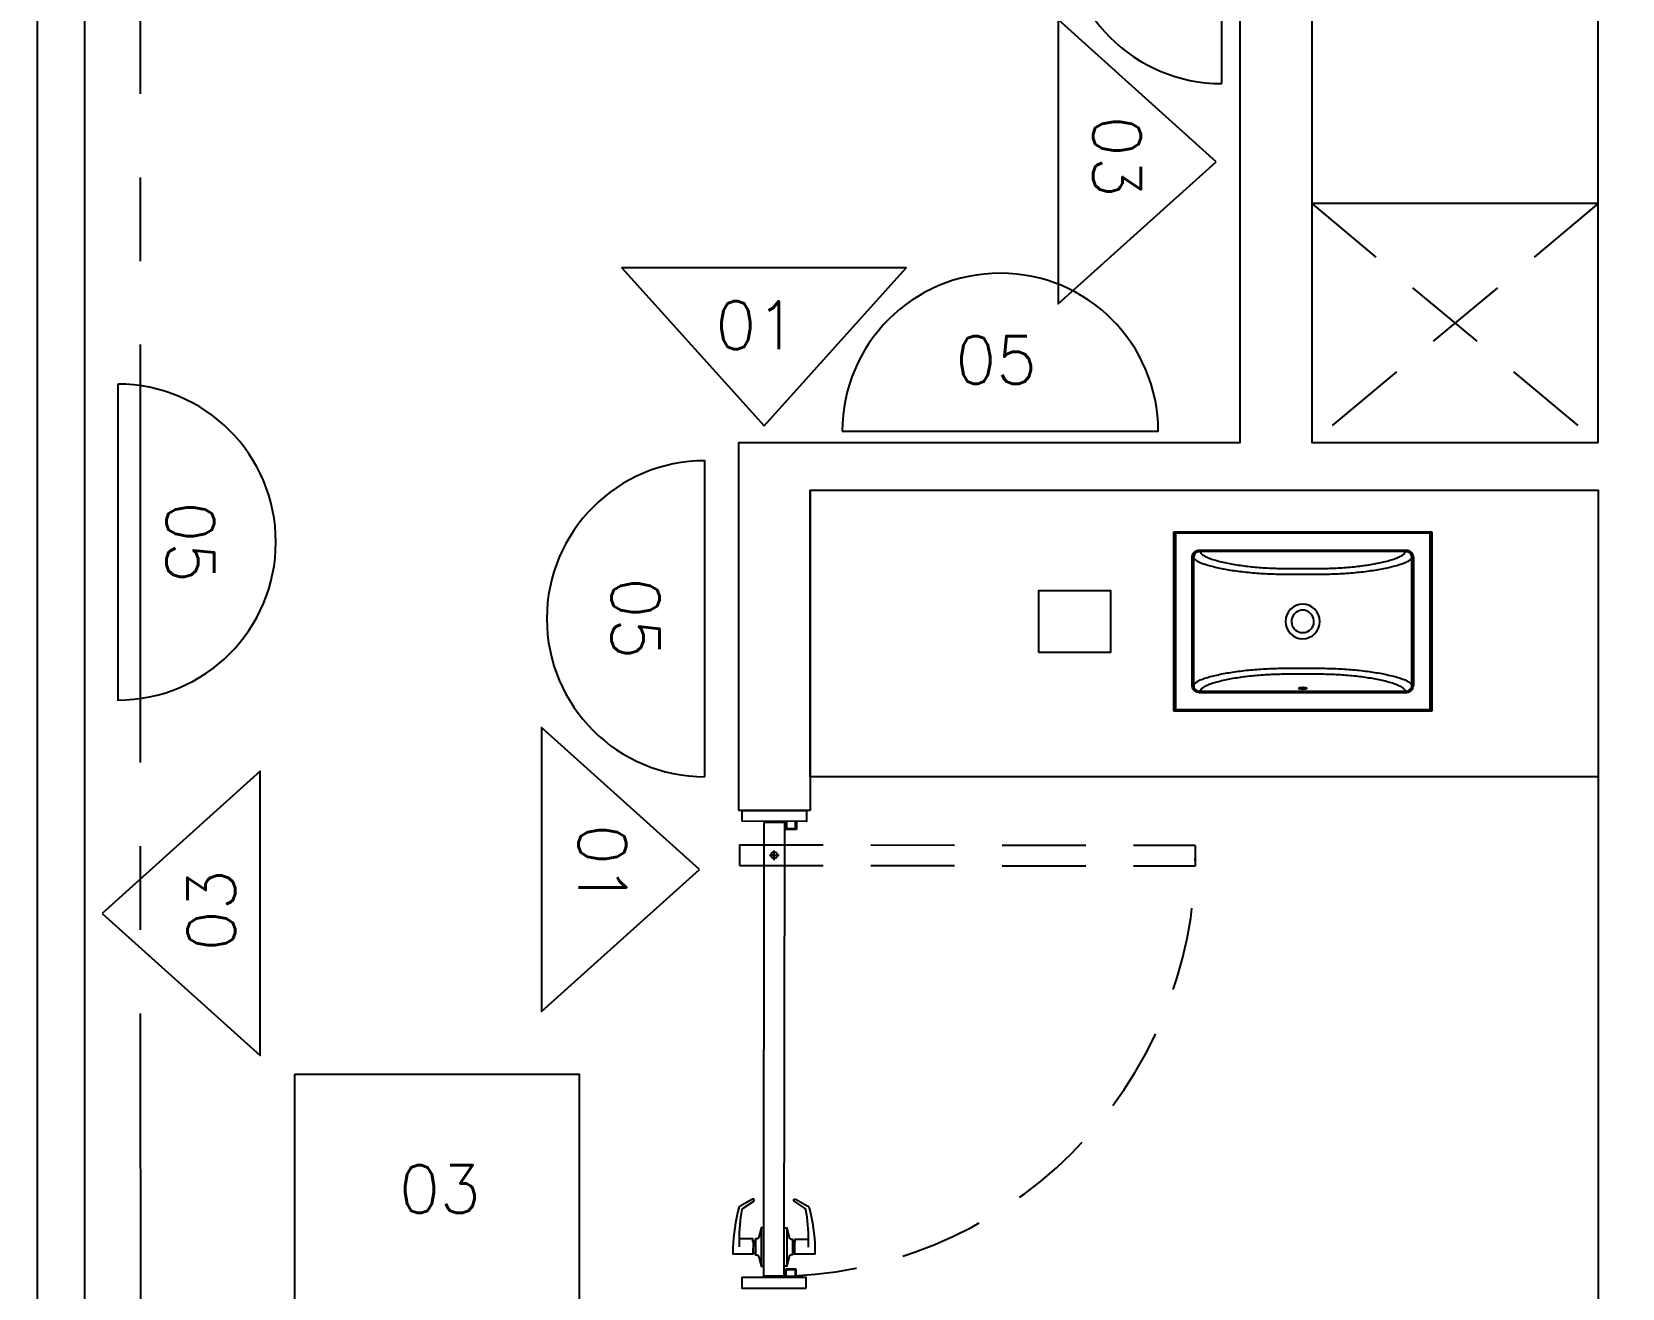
# Model space of a CAD drawing. Extents: x -4 to 325, y -1 to 181.
# Drawn here: x 7.65 to 10.98, y 20.015 to 22.645 of the extents above; entities that cross this region are included whole.
import ezdxf
from ezdxf.enums import TextEntityAlignment as Align

# ---------------------------------------------------------------- set-up
doc = ezdxf.new("R2010")
doc.units = 0
doc.header["$LTSCALE"] = 0.7
doc.header["$MEASUREMENT"] = 0
for name, pattern in [('REC4_A1-00_PLANTA GENERAL$1$X-BB$0$CENTER', [2, 1.25, -0.25, 0.25, -0.25]), ('REC4_A1-00_PLANTA GENERAL$1$X-PP$0$HIDDEN', [0.375, 0.25, -0.125]), ('X-BB$0$HIDDEN2', [0.1875, 0.125, -0.0625])]:
    doc.linetypes.add(name, pattern=pattern)
doc.layers.get('0').update_dxf_attribs({"linetype": 'CONTINUOUS'})
for name, color, linetype in [('REC4_A1-00_PLANTA GENERAL$1$BB$0$A-GRID', 251, 'REC4_A1-00_PLANTA GENERAL$1$X-BB$0$CENTER'), ('REC4_A1-00_PLANTA GENERAL$1$FN$0$I-FURN-FREE', 1, 'CONTINUOUS'), ('REC4_A1-00_PLANTA GENERAL$1$PP$0$I-DOOR', 253, 'CONTINUOUS'), ('REC4_A1-00_PLANTA GENERAL$1$PP$0$I-WALL', 253, 'CONTINUOUS')]:
    doc.layers.add(name, color=color, linetype=linetype)
doc.styles.add('REC4_A1-00_PLANTA GENERAL$0$X-FN$0$ARIAL', font='arial.ttf')
doc.styles.add('ROMANS', font='romans.shx', dxfattribs={"width": 0.75})

# ---------------------------------------------------------------- blocks, each defined once
blk = doc.blocks.new('REC4_A1-00_PLANTA GENERAL$0$puerta1m')
at = {"layer": 'REC4_A1-00_PLANTA GENERAL$1$PP$0$I-DOOR', "linetype": 'Continuous', "extrusion": (3.52264e-06, 6.7255e-08, 1)}
for p, q in [((6.3258, 17.7441, 0.0448), (6.325, 16.7944, 0.0448)), ((6.369, 17.7441, 0.0448), (6.3258, 17.7441, 0.0448)), ((6.369, 17.7441, 0.0448), (6.3674, 16.7943, 0.0448)), ((6.275, 17.654, 0.0448), (6.2751, 17.6972, 0.0448)), ((6.3472, 17.6656, 0.0448), (6.3473, 17.6858, 0.0448)), ((6.3374, 17.6757, 0.0448), (6.3575, 17.6757, 0.0448)), ((6.3198, 16.8955, 0.0448), (6.3196, 16.8155, 0.0448)), ((6.3198, 16.8955, 0.0448), (6.3196, 16.8155, 0.0448)), ((6.3738, 16.8954, 0.0448), (6.3736, 16.8154, 0.0448)), ((6.3738, 16.8954, 0.0448), (6.3736, 16.8154, 0.0448))]:
    blk.add_line(p, q, dxfattribs=at)
at = {"layer": 'REC4_A1-00_PLANTA GENERAL$1$PP$0$I-DOOR', "linetype": 'Continuous', "extrusion": (3.52263e-06, 6.7255e-08, 1)}
for p, q in [((6.3713, 17.7466, 0.0448), (6.3713, 17.7293, 0.0448)), ((6.3938, 17.7292, 0.0448), (6.3713, 17.7293, 0.0448)), ((6.3731, 17.7467, 0.0448), (6.3731, 17.7311, 0.0448)), ((6.392, 17.731, 0.0448), (6.3731, 17.7311, 0.0448)), ((6.392, 17.731, 0.0448), (6.392, 17.7466, 0.0448)), ((6.3938, 17.7466, 0.0448), (6.3938, 17.7292, 0.0448))]:
    blk.add_line(p, q, dxfattribs=at)
at = {"layer": 'REC4_A1-00_PLANTA GENERAL$1$PP$0$I-DOOR', "linetype": 'REC4_A1-00_PLANTA GENERAL$1$X-PP$0$HIDDEN', "extrusion": (3.52264e-06, 6.7255e-08, 1)}
for p, q in [((6.2746, 17.6972, 0.0448), (7.2288, 17.6968, 0.0448)), ((7.229, 17.6527, 0.0448), (7.2291, 17.6959, 0.0448)), ((6.2745, 17.654, 0.0448), (7.2288, 17.6536, 0.0448))]:
    blk.add_line(p, q, dxfattribs=at)
at = {"layer": 'REC4_A1-00_PLANTA GENERAL$1$PP$0$I-DOOR', "linetype": 'Continuous'}
blk.add_line((6.3674, 16.7943, 0.0448), (6.325, 16.7944, 0.0448), dxfattribs=at)
at = {"layer": 'REC4_A1-00_PLANTA GENERAL$1$PP$0$I-DOOR', "linetype": 'Continuous', "extrusion": (3.52251e-06, -7.33619e-08, 1)}
for p, q in [((6.3931, 16.8091, 0.0448), (6.3706, 16.8091, 0.0448)), ((6.3706, 16.7918, 0.0448), (6.3706, 16.8091, 0.0448)), ((6.3913, 16.8073, 0.0448), (6.3724, 16.8073, 0.0448)), ((6.3724, 16.7917, 0.0448), (6.3724, 16.8073, 0.0448)), ((6.3913, 16.8073, 0.0448), (6.3913, 16.7918, 0.0448)), ((6.3931, 16.7918, 0.0448), (6.3931, 16.8091, 0.0448))]:
    blk.add_line(p, q, dxfattribs=at)
at = {"layer": 'REC4_A1-00_PLANTA GENERAL$1$PP$0$I-DOOR', "linetype": 'Continuous', "extrusion": (3.50233e-06, -1.26488e-05, 1), "elevation": 0.0446}
blk.add_lwpolyline([(6.415, 17.7691), (6.415, 17.7466), (6.28, 17.7468), (6.28, 17.7693), (6.415, 17.7691)], dxfattribs=at)
at = {"layer": 'REC4_A1-00_PLANTA GENERAL$1$PP$0$I-DOOR', "linetype": 'Continuous', "extrusion": (3.52264e-06, 6.7255e-08, 1), "elevation": 0.0448}
for points in [[(6.2742, 16.8555), (6.2743, 16.8698, -0.046797), (6.2803, 16.9338, -0.2009), (6.282, 16.9364), (6.3046, 16.9516, 1), (6.3017, 16.9556), (6.2762, 16.9412, 0.203005), (6.2732, 16.9372, 0.054377), (6.2608, 16.8531), (6.2608, 16.8409), (6.3035, 16.8408), (6.3036, 16.8664), (6.3022, 16.8664), (6.3022, 16.8722), (6.2743, 16.8722)], [(6.2742, 16.8555), (6.2743, 16.8698, -0.046797), (6.2803, 16.9338, -0.2009), (6.282, 16.9364), (6.3046, 16.9516, 1), (6.3017, 16.9556), (6.2762, 16.9412, 0.203005), (6.2732, 16.9372, 0.054377), (6.2608, 16.8531), (6.2608, 16.8409), (6.3035, 16.8408), (6.3036, 16.8664), (6.3022, 16.8664), (6.3022, 16.8722), (6.2743, 16.8722)], [(6.4192, 16.8553), (6.4192, 16.8695, 0.046797), (6.4134, 16.9336, 0.2009), (6.4117, 16.9362), (6.3892, 16.9514, -1), (6.392, 16.9554), (6.4175, 16.9409, -0.203005), (6.4205, 16.937, -0.054377), (6.4326, 16.8528), (6.4325, 16.8406), (6.3899, 16.8407), (6.3899, 16.8663), (6.3913, 16.8663), (6.3913, 16.8721), (6.4192, 16.872)], [(6.4192, 16.8553), (6.4192, 16.8695, 0.046797), (6.4134, 16.9336, 0.2009), (6.4117, 16.9362), (6.3892, 16.9514, -1), (6.392, 16.9554), (6.4175, 16.9409, -0.203005), (6.4205, 16.937, -0.054377), (6.4326, 16.8528), (6.4325, 16.8406), (6.3899, 16.8407), (6.3899, 16.8663), (6.3913, 16.8663), (6.3913, 16.872), (6.4192, 16.872)], [(6.3252, 16.8955), (6.3198, 16.8955), (6.3151, 16.8752, -0.342611), (6.3112, 16.8722), (6.308, 16.8722), (6.308, 16.8388), (6.3111, 16.8388, -0.342611), (6.3151, 16.8357), (6.3196, 16.8155), (6.325, 16.8155)], [(6.3252, 16.8955), (6.3198, 16.8955), (6.3151, 16.8752, -0.342611), (6.3112, 16.8722), (6.308, 16.8722), (6.308, 16.8388), (6.3111, 16.8388, -0.342611), (6.3151, 16.8357), (6.3196, 16.8155), (6.325, 16.8155)], [(6.3684, 16.8954), (6.3738, 16.8954), (6.3784, 16.8751, 0.342611), (6.3823, 16.8721), (6.3854, 16.8721), (6.3854, 16.8387), (6.3822, 16.8387, 0.342611), (6.3783, 16.8356), (6.3736, 16.8154), (6.3682, 16.8154)], [(6.3684, 16.8954), (6.3738, 16.8954), (6.3784, 16.8751, 0.342611), (6.3823, 16.8721), (6.3854, 16.8721), (6.3854, 16.8387), (6.3822, 16.8387, 0.342611), (6.3783, 16.8356), (6.3736, 16.8154), (6.3682, 16.8154)]]:
    blk.add_lwpolyline(points, format="xyb", dxfattribs=at)
for points in [[(6.308, 16.8684), (6.3036, 16.8684), (6.3035, 16.8426), (6.308, 16.8426)], [(6.308, 16.8683), (6.3036, 16.8684), (6.3035, 16.8426), (6.308, 16.8426)], [(6.3854, 16.8682), (6.3899, 16.8682), (6.3899, 16.8425), (6.3854, 16.8425)], [(6.3854, 16.8682), (6.3899, 16.8682), (6.3899, 16.8425), (6.3854, 16.8425)]]:
    blk.add_lwpolyline(points, dxfattribs=at)
at = {"layer": 'REC4_A1-00_PLANTA GENERAL$1$PP$0$I-DOOR', "linetype": 'Continuous', "extrusion": (3.52425e-06, 1.26427e-05, 1), "elevation": 0.0451}
blk.add_lwpolyline([(6.4143, 16.7693), (6.4143, 16.7918), (6.2793, 16.7918), (6.2793, 16.7693), (6.4143, 16.7693)], dxfattribs=at)
at = {"layer": 'REC4_A1-00_PLANTA GENERAL$1$PP$0$I-DOOR', "linetype": 'Continuous', "extrusion": (3.52264e-06, 6.7255e-08, 1)}
blk.add_circle((6.3472, 17.6757, 0.0448), 0.00675, dxfattribs=at)
at = {"layer": 'REC4_A1-00_PLANTA GENERAL$1$PP$0$I-DOOR', "linetype": 'REC4_A1-00_PLANTA GENERAL$1$X-PP$0$HIDDEN'}
blk.add_arc((6.3474, 17.6757, 0.0448), 0.8816, 269.8959, 359.9085, dxfattribs=at)
blk = doc.blocks.new('REC4_A1-00_PLANTA GENERAL', base_point=(3911.2412, -3265.1096))
at = {"layer": 'REC4_A1-00_PLANTA GENERAL$1$BB$0$A-GRID'}
h = blk.add_hatch(dxfattribs=at)
h.set_pattern_fill('ANSI31', color=8, scale=0.53)
h.set_pattern_definition([(45, (0.03352, 0.020166), (-0.046845824, 0.046845824), [])])
h.paths.add_polyline_path([(1.5678, 35.8547), (1.2166, 35.8547), (1.2166, 35.4908), (1.5678, 35.4908)])
h.paths.add_polyline_path([(8.0551, 35.8047), (7.7553, 35.8047), (7.7553, 35.5143), (8.0551, 35.5143)])
h.paths.add_polyline_path([(14.5753, 35.809), (14.2754, 35.809), (14.2754, 35.5187), (14.5753, 35.5187)])
h.paths.add_polyline_path([(21.0466, 35.804), (20.7468, 35.804), (20.7468, 35.5137), (21.0466, 35.5137)])
edge = h.paths.add_edge_path()
edge.add_arc((27.4259, 35.604), 0.1568, 0, 360)
h.paths.add_polyline_path([(34.1147, 35.7939), (33.8148, 35.7939), (33.8148, 35.5036), (34.1147, 35.5036)])
h.paths.add_polyline_path([(40.5576, 35.789), (40.2578, 35.789), (40.2578, 35.4986), (40.5576, 35.4986)])
edge = h.paths.add_edge_path()
edge.add_arc((46.9701, 35.6385), 0.2128, 0, 360)
edge = h.paths.add_edge_path()
edge.add_arc((33.9335, 29.5702), 0.1716, 0, 360)
h.paths.add_polyline_path([(1.5768, 29.8317), (1.2256, 29.8317), (1.2256, 29.4678), (1.5768, 29.4678)])
h.paths.add_polyline_path([(8.0508, 29.7868), (7.75, 29.7868), (7.75, 29.4871), (8.0508, 29.4871)])
h.paths.add_polyline_path([(14.3851, 29.7988), (14.2624, 29.7988), (14.2624, 29.4991), (14.3821, 29.4991)])
h.paths.add_polyline_path([(14.5632, 29.7988), (14.3851, 29.7988), (14.3821, 29.4991), (14.5632, 29.4991)])
h.paths.add_polyline_path([(21.1221, 29.5527), (20.7989, 29.5517), (20.7989, 29.3933), (21.1221, 29.3933)])
h.paths.add_polyline_path([(21.1221, 29.8224), (21.0453, 29.8224), (20.7989, 29.8217), (20.7989, 29.5517), (21.1221, 29.5527)])
h.paths.add_polyline_path([(27.542, 29.7729), (27.2913, 29.7729), (27.2913, 29.5231), (27.542, 29.5231)])
h.paths.add_polyline_path([(40.5264, 29.7716), (40.2757, 29.7716), (40.2757, 29.5218), (40.5264, 29.5218)])
h.paths.add_polyline_path([(47.0764, 29.8019), (46.7664, 29.8019), (46.7664, 29.4919), (47.0764, 29.4919)])
h.paths.add_polyline_path([(1.565, 23.8478), (1.2138, 23.8478), (1.2138, 23.4839), (1.565, 23.4839)])
h.paths.add_polyline_path([(7.9956, 23.8084), (7.6948, 23.8084), (7.6948, 23.5086), (7.9956, 23.5086)])
h.paths.add_polyline_path([(14.5958, 23.8058), (14.2249, 23.8067), (14.2249, 23.507), (14.5929, 23.5061)])
h.paths.add_polyline_path([(14.5258, 23.8058), (14.5958, 23.8058), (14.5929, 23.5061), (14.5258, 23.5061)], flags=16)
h.paths.add_polyline_path([(27.5327, 23.7392), (27.282, 23.7392), (27.282, 23.4894), (27.5327, 23.4894)])
edge = h.paths.add_edge_path()
edge.add_arc((33.9155, 23.6003), 0.1566, 0, 360)
h.paths.add_polyline_path([(40.5198, 23.6763), (40.2691, 23.6763), (40.2691, 23.4631), (40.5198, 23.4631)])
h.paths.add_polyline_path([(40.5198, 23.7129), (40.269, 23.7129), (40.269, 23.6763), (40.5198, 23.6763)])
h.paths.add_polyline_path([(47.0605, 23.6763), (46.8098, 23.6763), (46.8098, 23.4498), (47.0605, 23.4498)])
h.paths.add_polyline_path([(47.0605, 23.6997), (46.8098, 23.6997), (46.8098, 23.6763), (47.0605, 23.6763)])
h.paths.add_polyline_path([(1.5458, 17.8473), (1.1946, 17.8473), (1.1946, 17.4834), (1.5458, 17.4834)])
h.paths.add_polyline_path([(8.0633, 17.8071), (7.7625, 17.8071), (7.7625, 17.5074), (8.0633, 17.5074)])
h.paths.add_polyline_path([(14.4343, 17.7919), (14.3217, 17.7919), (14.3217, 17.4921), (14.4285, 17.4921)])
h.paths.add_polyline_path([(14.6226, 17.7919), (14.4343, 17.7919), (14.4285, 17.4921), (14.6226, 17.4921)])
h.paths.add_polyline_path([(27.5235, 17.756), (27.2727, 17.756), (27.2727, 17.5062), (27.5235, 17.5062)])
edge = h.paths.add_edge_path()
edge.add_arc((33.905, 17.5767), 0.1574, 0, 360)
h.paths.add_polyline_path([(40.5132, 17.7384), (40.3113, 17.7384), (40.3113, 17.5259), (40.5132, 17.5259)])
h.paths.add_polyline_path([(40.3113, 17.7384), (40.2625, 17.7384), (40.2625, 17.4886), (40.5132, 17.4886), (40.5132, 17.5259), (40.3113, 17.5259)])
h.paths.add_polyline_path([(47.0683, 17.7542), (46.7674, 17.7542), (46.7674, 17.5259), (47.0683, 17.5259)])
h.paths.add_polyline_path([(47.0683, 17.5259), (46.7674, 17.5259), (46.7674, 17.4544), (47.0683, 17.4544)])
h.paths.add_polyline_path([(1.5739, 11.86), (1.2227, 11.86), (1.2227, 11.4962), (1.5739, 11.4962)])
h.paths.add_polyline_path([(8.0659, 11.8138), (7.765, 11.8138), (7.765, 11.514), (8.0659, 11.514)])
h.paths.add_polyline_path([(14.5258, 11.7988), (14.2249, 11.7988), (14.2249, 11.499), (14.5258, 11.499)])
h.paths.add_polyline_path([(21.0742, 11.6829), (20.7512, 11.6844), (20.7512, 11.4144), (21.0742, 11.4144)])
h.paths.add_polyline_path([(21.0742, 11.7656), (20.7512, 11.7656), (20.7512, 11.6844), (21.0742, 11.6829)])
h.paths.add_polyline_path([(27.5142, 11.7439), (27.2635, 11.7439), (27.2635, 11.4941), (27.5142, 11.4941)])
edge = h.paths.add_edge_path()
edge.add_arc((33.8803, 11.59), 0.1553, 0, 360)
h.paths.add_polyline_path([(40.5065, 11.7154), (40.2558, 11.7154), (40.2558, 11.464), (40.5065, 11.464)])
h.paths.add_polyline_path([(47.0258, 11.6987), (46.775, 11.6987), (46.775, 11.4489), (47.0258, 11.4489)])
h.paths.add_polyline_path([(1.5513, 5.8383), (1.2001, 5.8383), (1.2001, 5.4744), (1.5513, 5.4744)])
h.paths.add_polyline_path([(8.0395, 5.7813), (7.7676, 5.7813), (7.7676, 5.4815), (8.0395, 5.4815)])
h.paths.add_polyline_path([(8.0685, 5.7813), (8.0395, 5.7813), (8.0395, 5.4815), (8.0685, 5.4815)])
h.paths.add_polyline_path([(14.5132, 5.7555), (14.2123, 5.7555), (14.2123, 5.4558), (14.5132, 5.4558)])
h.paths.add_polyline_path([(21.0084, 5.7048), (20.7577, 5.7048), (20.7577, 5.455), (21.0084, 5.455)])
h.paths.add_polyline_path([(27.5299, 5.7035), (27.229, 5.7035), (27.229, 5.4037), (27.5299, 5.4037)])
h.paths.add_polyline_path([(34.0162, 5.6528), (33.7655, 5.6528), (33.7655, 5.403), (34.0162, 5.403)])
h.paths.add_polyline_path([(40.4672, 5.6155), (40.2072, 5.6155), (40.2072, 5.3555), (40.4672, 5.3555)])
edge = h.paths.add_edge_path()
edge.add_arc((46.8827, 5.476), 0.1877, 0, 360)
blk.add_lwpolyline([(7.8833, -1.2847), (7.8727, 43.0092)], dxfattribs=at)
at = {"layer": 'REC4_A1-00_PLANTA GENERAL$1$FN$0$I-FURN-FREE'}
for p, q in [((10.041, 21.2232), (10.041, 21.5987)), ((10.041, 21.5987), (10.5811, 21.5987)), ((10.0443, 21.5954), (10.041, 21.5987)), ((10.5778, 21.5954), (10.0443, 21.5954)), ((10.0443, 21.5954), (10.0443, 21.2265)), ((10.5811, 21.5987), (10.5778, 21.5954)), ((10.5778, 21.2265), (10.5778, 21.5954)), ((10.5811, 21.5987), (10.5811, 21.2232)), ((10.0793, 21.2777), (10.0793, 21.5442)), ((10.0793, 21.5442), (10.0825, 21.5442)), ((10.0825, 21.5442), (10.0825, 21.2777)), ((10.0952, 21.5603), (10.5269, 21.5603)), ((10.0952, 21.5603), (10.0952, 21.5571)), ((10.5269, 21.5571), (10.0952, 21.5571)), ((10.5269, 21.5603), (10.5269, 21.5571)), ((10.5396, 21.2777), (10.5396, 21.5442)), ((10.5428, 21.5442), (10.5396, 21.5442)), ((10.5428, 21.5442), (10.5428, 21.2777)), ((10.2992, 21.3905), (10.2995, 21.3904)), ((10.3092, 21.3874), (10.3091, 21.3874)), ((10.3092, 21.3874), (10.311, 21.3874)), ((10.311, 21.3874), (10.3131, 21.3874)), ((10.3131, 21.3874), (10.3131, 21.3875)), ((10.3226, 21.3904), (10.3226, 21.3904)), ((10.0825, 21.2777), (10.0793, 21.2777)), ((10.5396, 21.2777), (10.5428, 21.2777)), ((10.0952, 21.2648), (10.5269, 21.2648)), ((10.0952, 21.2648), (10.0952, 21.2616)), ((10.5269, 21.2616), (10.0952, 21.2616)), ((10.5269, 21.2648), (10.5269, 21.2616)), ((10.0443, 21.2265), (10.041, 21.2232)), ((10.5811, 21.2232), (10.041, 21.2232)), ((10.0443, 21.2265), (10.5778, 21.2265)), ((10.5811, 21.2232), (10.5778, 21.2265))]:
    blk.add_line(p, q, dxfattribs=at)
blk.add_lwpolyline([(9.7585, 21.3459), (9.7585, 21.4759), (9.9085, 21.4759), (9.9085, 21.3459)], close=True, dxfattribs=at)
for centre, radius, start, end in [((10.095, 21.5446), 0.0124, 89.0774, 182.148), ((10.5271, 21.5446), 0.0125, 357.9741, 90.8005), ((10.3116, 21.4109), 0.0364, 91.0855, 269.145), ((10.3102, 21.4878), 0.0405, 270.9772, 271.1843), ((10.3105, 21.4109), 0.0364, 271.0847, 89.145), ((10.311, 21.4109), 0.0236, 90.0004, 239.9049), ((10.311, 21.4109), 0.0236, 299.3903, 90.0015), ((10.3107, 21.4098), 0.0224, 239.966, 265.7788), ((10.311, 21.4109), 0.0236, 272.4517, 276.9128), ((10.3114, 21.4098), 0.0224, 274.4113, 299.9035), ((10.311, 21.4109), 0.0236, 299.3171, 302.8864), ((10.3119, 21.3344), 0.0402, 90.9755, 91.1837), ((10.095, 21.2773), 0.0125, 177.9741, 270.8005), ((10.5271, 21.2772), 0.0124, 269.0774, 2.148)]:
    blk.add_arc(centre, radius, start, end, dxfattribs=at)
blk.add_ellipse((10.311, 21.2708), major_axis=(0.00825, 0), ratio=0.258819, dxfattribs=at)
for points, knots in [([(10.0793, 21.5442), (10.0793, 21.5463), (10.0797, 21.5484), (10.0813, 21.5523), (10.0824, 21.5541), (10.0846, 21.5563), (10.0854, 21.557), (10.0872, 21.5582), (10.0881, 21.5586), (10.09, 21.5594), (10.091, 21.5598), (10.0931, 21.5602), (10.0941, 21.5603), (10.0952, 21.5603)], [0, 0, 0, 0, 0.25, 0.25, 0.5, 0.5, 0.625, 0.625, 0.75, 0.75, 0.875, 0.875, 1, 1, 1, 1]), ([(10.311, 21.5089), (10.2986, 21.5088), (10.2862, 21.5088), (10.2676, 21.5091), (10.2614, 21.5092), (10.2491, 21.5095), (10.243, 21.5097), (10.2249, 21.5106), (10.2131, 21.5114), (10.1957, 21.5131), (10.19, 21.5137), (10.1789, 21.515), (10.1735, 21.5157), (10.1577, 21.5181), (10.1476, 21.5198), (10.1334, 21.5227), (10.1288, 21.5238), (10.1201, 21.5259), (10.1159, 21.527), (10.1081, 21.5293), (10.1045, 21.5305), (10.0996, 21.5324), (10.098, 21.533), (10.0951, 21.5343), (10.0938, 21.5349), (10.0901, 21.5369), (10.0882, 21.5382), (10.085, 21.5411), (10.0837, 21.5426), (10.0825, 21.5442)], [0, 0, 0, 0, 0.125, 0.125, 0.1875, 0.1875, 0.25, 0.25, 0.375, 0.375, 0.4375, 0.4375, 0.5, 0.5, 0.625, 0.625, 0.6875, 0.6875, 0.75, 0.75, 0.8125, 0.8125, 0.84375, 0.84375, 0.875, 0.875, 0.9375, 0.9375, 1, 1, 1, 1]), ([(10.0952, 21.5571), (10.0963, 21.5556), (10.0975, 21.5541), (10.1004, 21.5512), (10.1021, 21.5497), (10.1055, 21.5476), (10.1068, 21.5469), (10.1095, 21.5456), (10.111, 21.5449), (10.1157, 21.543), (10.1191, 21.5418), (10.1265, 21.5395), (10.1304, 21.5383), (10.1388, 21.5362), (10.1431, 21.5352), (10.1566, 21.5322), (10.166, 21.5305), (10.181, 21.5282), (10.1862, 21.5275), (10.1967, 21.5262), (10.2021, 21.5256), (10.2185, 21.5239), (10.2297, 21.5231), (10.2468, 21.5223), (10.2525, 21.5221), (10.2642, 21.5218), (10.27, 21.5217), (10.2876, 21.5215), (10.2993, 21.5215), (10.311, 21.5215)], [0, 0, 0, 0, 0.0625, 0.0625, 0.125, 0.125, 0.15625, 0.15625, 0.1875, 0.1875, 0.25, 0.25, 0.3125, 0.3125, 0.375, 0.375, 0.5, 0.5, 0.5625, 0.5625, 0.625, 0.625, 0.75, 0.75, 0.8125, 0.8125, 0.875, 0.875, 1, 1, 1, 1]), ([(10.311, 21.5215), (10.3228, 21.5215), (10.3345, 21.5215), (10.3578, 21.5218), (10.3694, 21.522), (10.3865, 21.5228), (10.3922, 21.5232), (10.4034, 21.524), (10.409, 21.5245), (10.4255, 21.5261), (10.4359, 21.5274), (10.4509, 21.5297), (10.4558, 21.5305), (10.4653, 21.5323), (10.47, 21.5332), (10.479, 21.5352), (10.4833, 21.5362), (10.4916, 21.5383), (10.4955, 21.5394), (10.5029, 21.5418), (10.5064, 21.543), (10.5127, 21.5456), (10.5154, 21.5469), (10.52, 21.5497), (10.5217, 21.5511), (10.5246, 21.5541), (10.5258, 21.5556), (10.5269, 21.5571)], [0, 0, 0, 0, 0.125, 0.125, 0.25, 0.25, 0.3125, 0.3125, 0.375, 0.375, 0.5, 0.5, 0.5625, 0.5625, 0.625, 0.625, 0.6875, 0.6875, 0.75, 0.75, 0.8125, 0.8125, 0.875, 0.875, 0.9375, 0.9375, 1, 1, 1, 1]), ([(10.5396, 21.5442), (10.5384, 21.5426), (10.5371, 21.5411), (10.5339, 21.5382), (10.532, 21.5368), (10.5271, 21.5343), (10.5242, 21.533), (10.5176, 21.5305), (10.5139, 21.5293), (10.5022, 21.5259), (10.4934, 21.5237), (10.4792, 21.5208), (10.4743, 21.5198), (10.4642, 21.5181), (10.459, 21.5173), (10.4432, 21.5149), (10.4322, 21.5136), (10.4148, 21.512), (10.4089, 21.5115), (10.397, 21.5106), (10.391, 21.5103), (10.3729, 21.5094), (10.3606, 21.5091), (10.3359, 21.5088), (10.3235, 21.5088), (10.311, 21.5089)], [0, 0, 0, 0, 0.0625, 0.0625, 0.125, 0.125, 0.1875, 0.1875, 0.25, 0.25, 0.375, 0.375, 0.4375, 0.4375, 0.5, 0.5, 0.625, 0.625, 0.6875, 0.6875, 0.75, 0.75, 0.875, 0.875, 1, 1, 1, 1]), ([(10.5269, 21.5603), (10.529, 21.5603), (10.5311, 21.5598), (10.534, 21.5586), (10.535, 21.5581), (10.5367, 21.557), (10.5375, 21.5563), (10.539, 21.5548), (10.5396, 21.554), (10.5408, 21.5522), (10.5412, 21.5513), (10.5424, 21.5484), (10.5428, 21.5463), (10.5428, 21.5442)], [0, 0, 0, 0, 0.25, 0.25, 0.375, 0.375, 0.5, 0.5, 0.625, 0.625, 0.75, 0.75, 1, 1, 1, 1]), ([(10.0825, 21.2777), (10.0837, 21.2792), (10.085, 21.2808), (10.0882, 21.2836), (10.0901, 21.285), (10.0938, 21.287), (10.0951, 21.2876), (10.098, 21.2889), (10.0996, 21.2895), (10.1045, 21.2913), (10.1081, 21.2925), (10.1159, 21.2948), (10.1201, 21.2959), (10.1288, 21.2981), (10.1334, 21.2991), (10.1476, 21.3021), (10.1577, 21.3038), (10.1735, 21.3061), (10.1789, 21.3069), (10.19, 21.3082), (10.1957, 21.3088), (10.2131, 21.3105), (10.2249, 21.3113), (10.243, 21.3121), (10.2491, 21.3124), (10.2614, 21.3127), (10.2676, 21.3128), (10.2862, 21.313), (10.2986, 21.313), (10.311, 21.313)], [0, 0, 0, 0, 0.0625, 0.0625, 0.125, 0.125, 0.15625, 0.15625, 0.1875, 0.1875, 0.25, 0.25, 0.3125, 0.3125, 0.375, 0.375, 0.5, 0.5, 0.5625, 0.5625, 0.625, 0.625, 0.75, 0.75, 0.8125, 0.8125, 0.875, 0.875, 1, 1, 1, 1]), ([(10.311, 21.313), (10.3235, 21.313), (10.3359, 21.313), (10.3606, 21.3127), (10.3729, 21.3124), (10.391, 21.3116), (10.397, 21.3112), (10.4089, 21.3104), (10.4148, 21.3099), (10.4322, 21.3083), (10.4432, 21.3069), (10.459, 21.3046), (10.4642, 21.3038), (10.4743, 21.302), (10.4792, 21.3011), (10.4934, 21.2981), (10.5022, 21.296), (10.5139, 21.2925), (10.5176, 21.2913), (10.5242, 21.2889), (10.5271, 21.2876), (10.532, 21.2851), (10.5339, 21.2837), (10.5371, 21.2808), (10.5384, 21.2793), (10.5396, 21.2777)], [0, 0, 0, 0, 0.125, 0.125, 0.25, 0.25, 0.3125, 0.3125, 0.375, 0.375, 0.5, 0.5, 0.5625, 0.5625, 0.625, 0.625, 0.75, 0.75, 0.8125, 0.8125, 0.875, 0.875, 0.9375, 0.9375, 1, 1, 1, 1]), ([(10.0952, 21.2616), (10.0931, 21.2616), (10.091, 21.262), (10.0881, 21.2632), (10.0871, 21.2637), (10.0854, 21.2649), (10.0846, 21.2656), (10.0831, 21.2671), (10.0825, 21.2679), (10.0813, 21.2697), (10.0809, 21.2706), (10.0797, 21.2735), (10.0793, 21.2756), (10.0793, 21.2777)], [0, 0, 0, 0, 0.25, 0.25, 0.375, 0.375, 0.5, 0.5, 0.625, 0.625, 0.75, 0.75, 1, 1, 1, 1]), ([(10.311, 21.3004), (10.2993, 21.3004), (10.2876, 21.3004), (10.27, 21.3002), (10.2642, 21.3001), (10.2525, 21.2998), (10.2468, 21.2996), (10.2297, 21.2987), (10.2185, 21.2979), (10.2021, 21.2963), (10.1967, 21.2957), (10.1862, 21.2944), (10.181, 21.2937), (10.166, 21.2914), (10.1566, 21.2896), (10.1431, 21.2867), (10.1388, 21.2857), (10.1304, 21.2835), (10.1265, 21.2824), (10.1191, 21.2801), (10.1157, 21.2789), (10.111, 21.277), (10.1095, 21.2763), (10.1068, 21.275), (10.1055, 21.2743), (10.1021, 21.2722), (10.1004, 21.2707), (10.0975, 21.2678), (10.0963, 21.2663), (10.0952, 21.2648)], [0, 0, 0, 0, 0.125, 0.125, 0.1875, 0.1875, 0.25, 0.25, 0.375, 0.375, 0.4375, 0.4375, 0.5, 0.5, 0.625, 0.625, 0.6875, 0.6875, 0.75, 0.75, 0.8125, 0.8125, 0.84375, 0.84375, 0.875, 0.875, 0.9375, 0.9375, 1, 1, 1, 1]), ([(10.5269, 21.2648), (10.5258, 21.2663), (10.5246, 21.2678), (10.5217, 21.2707), (10.52, 21.2722), (10.5154, 21.275), (10.5127, 21.2763), (10.5064, 21.2789), (10.5029, 21.2801), (10.4955, 21.2824), (10.4916, 21.2836), (10.4833, 21.2857), (10.479, 21.2867), (10.47, 21.2887), (10.4653, 21.2896), (10.4558, 21.2913), (10.4509, 21.2922), (10.4359, 21.2945), (10.4255, 21.2958), (10.409, 21.2974), (10.4034, 21.2979), (10.3922, 21.2987), (10.3865, 21.299), (10.3694, 21.2998), (10.3578, 21.3001), (10.3345, 21.3004), (10.3228, 21.3004), (10.311, 21.3004)], [0, 0, 0, 0, 0.0625, 0.0625, 0.125, 0.125, 0.1875, 0.1875, 0.25, 0.25, 0.3125, 0.3125, 0.375, 0.375, 0.4375, 0.4375, 0.5, 0.5, 0.625, 0.625, 0.6875, 0.6875, 0.75, 0.75, 0.875, 0.875, 1, 1, 1, 1]), ([(10.5428, 21.2777), (10.5428, 21.2756), (10.5424, 21.2735), (10.5408, 21.2696), (10.5397, 21.2678), (10.5375, 21.2656), (10.5367, 21.2649), (10.5349, 21.2637), (10.534, 21.2632), (10.5321, 21.2624), (10.5311, 21.2621), (10.529, 21.2617), (10.528, 21.2616), (10.5269, 21.2616)], [0, 0, 0, 0, 0.25, 0.25, 0.5, 0.5, 0.625, 0.625, 0.75, 0.75, 0.875, 0.875, 1, 1, 1, 1])]:
    blk.add_open_spline(points, degree=3, knots=knots, dxfattribs=at)
at = {"layer": 'REC4_A1-00_PLANTA GENERAL$1$PP$0$I-DOOR', "linetype": 'REC4_A1-00_PLANTA GENERAL$1$X-PP$0$HIDDEN'}
for p, q in [((10.3298, 22.2855), (10.9298, 21.7855)), ((10.9298, 22.2855), (10.3298, 21.7855))]:
    blk.add_line(p, q, dxfattribs=at)
at = {"layer": 'REC4_A1-00_PLANTA GENERAL$1$PP$0$I-WALL'}
for p, q in [((10.9298, 22.2855), (10.3298, 22.2855)), ((9.2798, 21.0148), (9.1298, 21.0148, 0))]:
    blk.add_line(p, q, dxfattribs=at)
for points in [[(7.6612, 14.2657), (7.7612, 14.2657), (7.7612, 23.3591), (7.6612, 23.3591)], [(10.9298, 21.0855), (9.2798, 21.0855), (9.2798, 21.6855), (10.9298, 21.6855)]]:
    blk.add_lwpolyline(points, close=True, dxfattribs=at)
for points in [[(9.1298, 21.7855), (10.1798, 21.7855), (10.1798, 22.8655), (10.3298, 22.8655), (10.3298, 21.7855), (10.9298, 21.7855), (10.9298, 22.8655), (11.0298, 22.8655), (11.5298, 22.8655), (11.5298, 22.7655), (11.0298, 22.7655), (11.0298, 20.0157)], [(9.1298, 21.7855), (9.1298, 21.0148)], [(9.2798, 21.6855), (9.2798, 21.0148)], [(9.2798, 21.6855), (10.9298, 21.6855)], [(10.9298, 21.3855), (10.9298, 17.9657)]]:
    blk.add_lwpolyline(points, dxfattribs=at)
blk.add_blockref('REC4_A1-00_PLANTA GENERAL$0$puerta1m', (2.8573, 3.2457, -0.0448), dxfattribs=at)
at = {"layer": 'REC4_A1-00_PLANTA GENERAL$1$FN$0$I-FURN-FREE', "style": 'REC4_A1-00_PLANTA GENERAL$0$X-FN$0$ARIAL', "text_generation_flag": 4}
for tag, p, height in [('ITEXT', (44.0612, 35.3807), 0.0358), ('CAPQT', (44.1235, 34.7232), 0.00704), ('CAPMC', (44.1235, 34.7232), 0.00704), ('CAPMG', (44.1235, 34.7232), 0.00704), ('STYLE', (44.1235, 34.7232), 0.0572), ('STYLE', (44.1235, 34.7232), 0.0572), ('CAPPN', (44.1235, 34.7232), 0.0715), ('L3', (44.1235, 34.7232), 0.0715), ('L1', (44.1235, 34.7232), 0.0715), ('L2', (44.1235, 34.7232), 0.0715)]:
    blk.add_attdef(tag, p, '', height=height, dxfattribs=at)
for tag, p, height, rotation in [('ITEXT', (42.9913, 35.0599), 0.0358, 30), ('ITEXT', (45.1482, 35.1235), 0.0358, 330), ('CAPPN', (43.374, 34.5216), 0.0715, 30), ('STYLE', (43.374, 34.5216), 0.0572, 30), ('STYLE', (43.374, 34.5216), 0.0572, 30), ('L1', (43.374, 34.5216), 0.0715, 30), ('L2', (43.374, 34.5216), 0.0715, 30), ('L3', (43.374, 34.5216), 0.0715, 30), ('CAPMG', (43.374, 34.5216), 0.00704, 30), ('CAPMC', (43.374, 34.5216), 0.00704, 30), ('CAPQT', (43.374, 34.5216), 0.00704, 30), ('L1', (44.8734, 34.523), 0.0715, 330), ('L3', (44.8734, 34.523), 0.0715, 330), ('L2', (44.8734, 34.523), 0.0715, 330), ('CAPPN', (44.8734, 34.523), 0.0715, 330), ('STYLE', (44.8734, 34.523), 0.0572, 330), ('STYLE', (44.8734, 34.523), 0.0572, 330), ('CAPMC', (44.8734, 34.523), 0.00704, 330), ('CAPMG', (44.8734, 34.523), 0.00704, 330), ('CAPQT', (44.8734, 34.523), 0.00704, 330), ('ITEXT', (42.2251, 34.2472), 0.0358, 60), ('ITEXT', (45.9609, 34.3573), 0.0358, 300), ('CAPPN', (42.8256, 33.9723), 0.0715, 60), ('STYLE', (42.8256, 33.9723), 0.0572, 60), ('STYLE', (42.8256, 33.9723), 0.0572, 60), ('L1', (42.8256, 33.9723), 0.0715, 60), ('L2', (42.8256, 33.9723), 0.0715, 60), ('L3', (42.8256, 33.9723), 0.0715, 60), ('CAPMG', (42.8256, 33.9723), 0.00704, 60), ('CAPMC', (42.8256, 33.9723), 0.00704, 60), ('CAPQT', (42.8256, 33.9723), 0.00704, 60), ('L1', (45.4227, 33.9746), 0.0715, 300), ('L3', (45.4227, 33.9746), 0.0715, 300), ('L2', (45.4227, 33.9746), 0.0715, 300), ('STYLE', (45.4227, 33.9746), 0.0572, 300), ('STYLE', (45.4227, 33.9746), 0.0572, 300), ('CAPMC', (45.4227, 33.9746), 0.00704, 300), ('CAPMG', (45.4227, 33.9746), 0.00704, 300), ('CAPQT', (45.4227, 33.9746), 0.00704, 300), ('CAPPN', (45.4227, 33.9746), 0.0715, 300), ('CAPPN', (42.6254, 33.2225), 0.0715, 90), ('STYLE', (42.6254, 33.2225), 0.0572, 90), ('STYLE', (42.6254, 33.2225), 0.0572, 90), ('ITEXT', (41.9679, 33.1602), 0.0358, 90), ('L3', (42.6254, 33.2225), 0.0715, 90), ('L1', (42.6254, 33.2225), 0.0715, 90), ('L2', (42.6254, 33.2225), 0.0715, 90), ('ITEXT', (46.2817, 33.2874), 0.0358, 270), ('CAPQT', (42.6254, 33.2225), 0.00704, 90), ('CAPMG', (42.6254, 33.2225), 0.00704, 90), ('CAPMC', (42.6254, 33.2225), 0.00704, 90), ('CAPPN', (45.6242, 33.2251), 0.0715, 270), ('L3', (45.6242, 33.2251), 0.0715, 270), ('L2', (45.6242, 33.2251), 0.0715, 270), ('L1', (45.6242, 33.2251), 0.0715, 270), ('STYLE', (45.6242, 33.2251), 0.0572, 270), ('STYLE', (45.6242, 33.2251), 0.0572, 270), ('CAPMC', (45.6242, 33.2251), 0.00704, 270), ('CAPMG', (45.6242, 33.2251), 0.00704, 270), ('CAPQT', (45.6242, 33.2251), 0.00704, 270), ('CAPPN', (42.8269, 32.4729), 0.0715, 120), ('STYLE', (42.8269, 32.4729), 0.0572, 120), ('STYLE', (42.8269, 32.4729), 0.0572, 120), ('L1', (42.8269, 32.4729), 0.0715, 120), ('L2', (42.8269, 32.4729), 0.0715, 120), ('L3', (42.8269, 32.4729), 0.0715, 120), ('CAPMG', (42.8269, 32.4729), 0.00704, 120), ('CAPMC', (42.8269, 32.4729), 0.00704, 120), ('CAPQT', (42.8269, 32.4729), 0.00704, 120), ('CAPPN', (45.424, 32.4752), 0.0715, 240), ('L2', (45.424, 32.4752), 0.0715, 240), ('L3', (45.424, 32.4752), 0.0715, 240), ('L1', (45.424, 32.4752), 0.0715, 240), ('STYLE', (45.424, 32.4752), 0.0572, 240), ('STYLE', (45.424, 32.4752), 0.0572, 240), ('CAPMG', (45.424, 32.4752), 0.00704, 240), ('CAPQT', (45.424, 32.4752), 0.00704, 240), ('CAPMC', (45.424, 32.4752), 0.00704, 240), ('ITEXT', (42.2887, 32.0903), 0.0358, 120), ('ITEXT', (46.0245, 32.2004), 0.0358, 240), ('CAPPN', (43.3762, 31.9246), 0.0715, 150), ('STYLE', (43.3762, 31.9246), 0.0572, 150), ('STYLE', (43.3762, 31.9246), 0.0572, 150), ('L1', (43.3762, 31.9246), 0.0715, 150), ('L2', (43.3762, 31.9246), 0.0715, 150), ('L3', (43.3762, 31.9246), 0.0715, 150), ('CAPPN', (44.8757, 31.9259), 0.0715, 210), ('STYLE', (44.8757, 31.9259), 0.0572, 210), ('STYLE', (44.8757, 31.9259), 0.0572, 210), ('L2', (44.8757, 31.9259), 0.0715, 210), ('L3', (44.8757, 31.9259), 0.0715, 210), ('L1', (44.8757, 31.9259), 0.0715, 210), ('CAPMG', (43.3762, 31.9246), 0.00704, 150), ('CAPMC', (43.3762, 31.9246), 0.00704, 150), ('CAPQT', (43.3762, 31.9246), 0.00704, 150), ('CAPMG', (44.8757, 31.9259), 0.00704, 210), ('CAPMC', (44.8757, 31.9259), 0.00704, 210), ('CAPQT', (44.8757, 31.9259), 0.00704, 210), ('CAPPN', (44.1261, 31.7244), 0.0715, 180), ('STYLE', (44.1261, 31.7244), 0.0572, 180), ('STYLE', (44.1261, 31.7244), 0.0572, 180), ('L3', (44.1261, 31.7244), 0.0715, 180), ('L1', (44.1261, 31.7244), 0.0715, 180), ('L2', (44.1261, 31.7244), 0.0715, 180), ('CAPMG', (44.1261, 31.7244), 0.00704, 180), ('CAPMC', (44.1261, 31.7244), 0.00704, 180), ('CAPQT', (44.1261, 31.7244), 0.00704, 180), ('ITEXT', (43.1014, 31.3241), 0.0358, 150), ('ITEXT', (45.2583, 31.3876), 0.0358, 210), ('ITEXT', (44.1884, 31.0669), 0.0358, 180)]:
    blk.add_attdef(tag, p, '', height=height, rotation=rotation, dxfattribs=at)
for tag, p, height, width in [('ITEXT', (44.1112, 34.7804), 0.0286, 0.75), ('PSUT1', (44.1235, 34.7232), 0.0572, 0.65), ('PSUT2', (44.1235, 34.7232), 0.0572, 0.65), ('PSUT3', (44.1235, 34.7232), 0.0572, 0.65)]:
    blk.add_attdef(tag, p, '', height=height, dxfattribs=dict(at, width=width))
for tag, p, height, rotation, width in [('ITEXT', (43.3348, 34.565), 0.0286, 30, 0.75), ('PSUT1', (43.374, 34.5216), 0.0572, 30, 0.65), ('PSUT2', (43.374, 34.5216), 0.0572, 30, 0.65), ('PSUT3', (43.374, 34.5216), 0.0572, 30, 0.65), ('ITEXT', (44.8914, 34.5786), 0.0286, 330, 0.75), ('PSUT1', (44.8734, 34.523), 0.0572, 330, 0.65), ('PSUT2', (44.8734, 34.523), 0.0572, 330, 0.65), ('PSUT3', (44.8734, 34.523), 0.0572, 330, 0.65), ('PSUT1', (42.8256, 33.9723), 0.0572, 60, 0.65), ('PSUT2', (42.8256, 33.9723), 0.0572, 60, 0.65), ('PSUT3', (42.8256, 33.9723), 0.0572, 60, 0.65), ('ITEXT', (42.77, 33.9903), 0.0286, 60, 0.75), ('ITEXT', (45.4661, 34.0138), 0.0286, 300, 0.75), ('PSUT1', (45.4227, 33.9746), 0.0572, 300, 0.65), ('PSUT2', (45.4227, 33.9746), 0.0572, 300, 0.65), ('PSUT3', (45.4227, 33.9746), 0.0572, 300, 0.65), ('PSUT3', (42.6254, 33.2225), 0.0572, 90, 0.65), ('PSUT1', (42.6254, 33.2225), 0.0572, 90, 0.65), ('PSUT2', (42.6254, 33.2225), 0.0572, 90, 0.65), ('ITEXT', (42.5682, 33.2102), 0.0286, 90, 0.75), ('ITEXT', (45.6814, 33.2373), 0.0286, 270, 0.75), ('PSUT1', (45.6242, 33.2251), 0.0572, 270, 0.65), ('PSUT2', (45.6242, 33.2251), 0.0572, 270, 0.65), ('PSUT3', (45.6242, 33.2251), 0.0572, 270, 0.65), ('PSUT2', (42.8269, 32.4729), 0.0572, 120, 0.65), ('PSUT1', (42.8269, 32.4729), 0.0572, 120, 0.65), ('PSUT3', (42.8269, 32.4729), 0.0572, 120, 0.65), ('ITEXT', (42.7835, 32.4337), 0.0286, 120, 0.75), ('PSUT2', (45.424, 32.4752), 0.0572, 240, 0.65), ('PSUT3', (45.424, 32.4752), 0.0572, 240, 0.65), ('PSUT1', (45.424, 32.4752), 0.0572, 240, 0.65), ('ITEXT', (45.4797, 32.4572), 0.0286, 240, 0.75), ('PSUT1', (43.3762, 31.9246), 0.0572, 150, 0.65), ('PSUT2', (43.3762, 31.9246), 0.0572, 150, 0.65), ('PSUT3', (43.3762, 31.9246), 0.0572, 150, 0.65), ('PSUT2', (44.8757, 31.9259), 0.0572, 210, 0.65), ('PSUT3', (44.8757, 31.9259), 0.0572, 210, 0.65), ('PSUT1', (44.8757, 31.9259), 0.0572, 210, 0.65), ('ITEXT', (43.3583, 31.8689), 0.0286, 150, 0.75), ('ITEXT', (44.9149, 31.8825), 0.0286, 210, 0.75), ('PSUT3', (44.1261, 31.7244), 0.0572, 180, 0.65), ('PSUT1', (44.1261, 31.7244), 0.0572, 180, 0.65), ('PSUT2', (44.1261, 31.7244), 0.0572, 180, 0.65), ('ITEXT', (44.1384, 31.6672), 0.0286, 180, 0.75)]:
    blk.add_attdef(tag, p, '', height=height, rotation=rotation, dxfattribs=dict(at, width=width))

msp = doc.modelspace()

# ---------------------------------------------------------------- block references
at = {"linetype": 'X-BB$0$HIDDEN2'}
msp.add_blockref('REC4_A1-00_PLANTA GENERAL', (3911.2412, -3265.1096), dxfattribs=at)

# ---------------------------------------------------------------- next in the draw order: linework, layer by layer
for points in [[(10.1413, 22.5369), (10.1413, 23.1985, 1)], [(9.347, 21.8091), (10.0085, 21.8091, 1)], [(7.8303, 21.9077), (7.8303, 21.2461, 1)], [(9.0593, 21.0857), (9.0593, 21.7473, 1)]]:
    msp.add_lwpolyline(points, format="xyb", close=True)
for points in [[(10.13, 22.3733), (9.7992, 22.6708), (9.7992, 22.0758), (10.13, 22.3733)], [(9.1833, 21.8204), (9.4809, 22.1512), (8.8858, 22.1512), (9.1833, 21.8204)], [(9.048, 20.8916), (8.7172, 21.1891), (8.7172, 20.5941), (9.048, 20.8916)], [(7.7972, 20.7997), (8.128, 20.5022), (8.128, 21.0973), (7.7972, 20.7997)]]:
    msp.add_lwpolyline(points)
at = {"elevation": 0}
msp.add_lwpolyline([(8.2011, 20.4633), (8.7962, 20.4633), (8.7962, 19.9671), (8.2011, 19.9671)], close=True, dxfattribs=at)

# ---------------------------------------------------------------- next in the draw order: texts
at = {"color": 7, "ltscale": 0.01, "style": 'ROMANS'}
for s, rotation, p in [('03', 270, (9.922, 22.4697)), ('05', 270, (7.9819, 21.6625)), ('05', 270, (8.9142, 21.5028)), ('01', 270, (8.8448, 20.9868)), ('03', 90, (8.026, 20.72))]:
    msp.add_text(s, height=0.1, rotation=rotation, dxfattribs=at).set_placement(p, align=Align.MIDDLE_LEFT)
for s, p in [('01', (9.0813, 22.031)), ('05', (9.5835, 21.9583)), ('03', (8.4188, 20.2224, 0))]:
    msp.add_text(s, height=0.1, dxfattribs=at).set_placement(p, align=Align.MIDDLE_LEFT)

doc.saveas('drawing.dxf')
